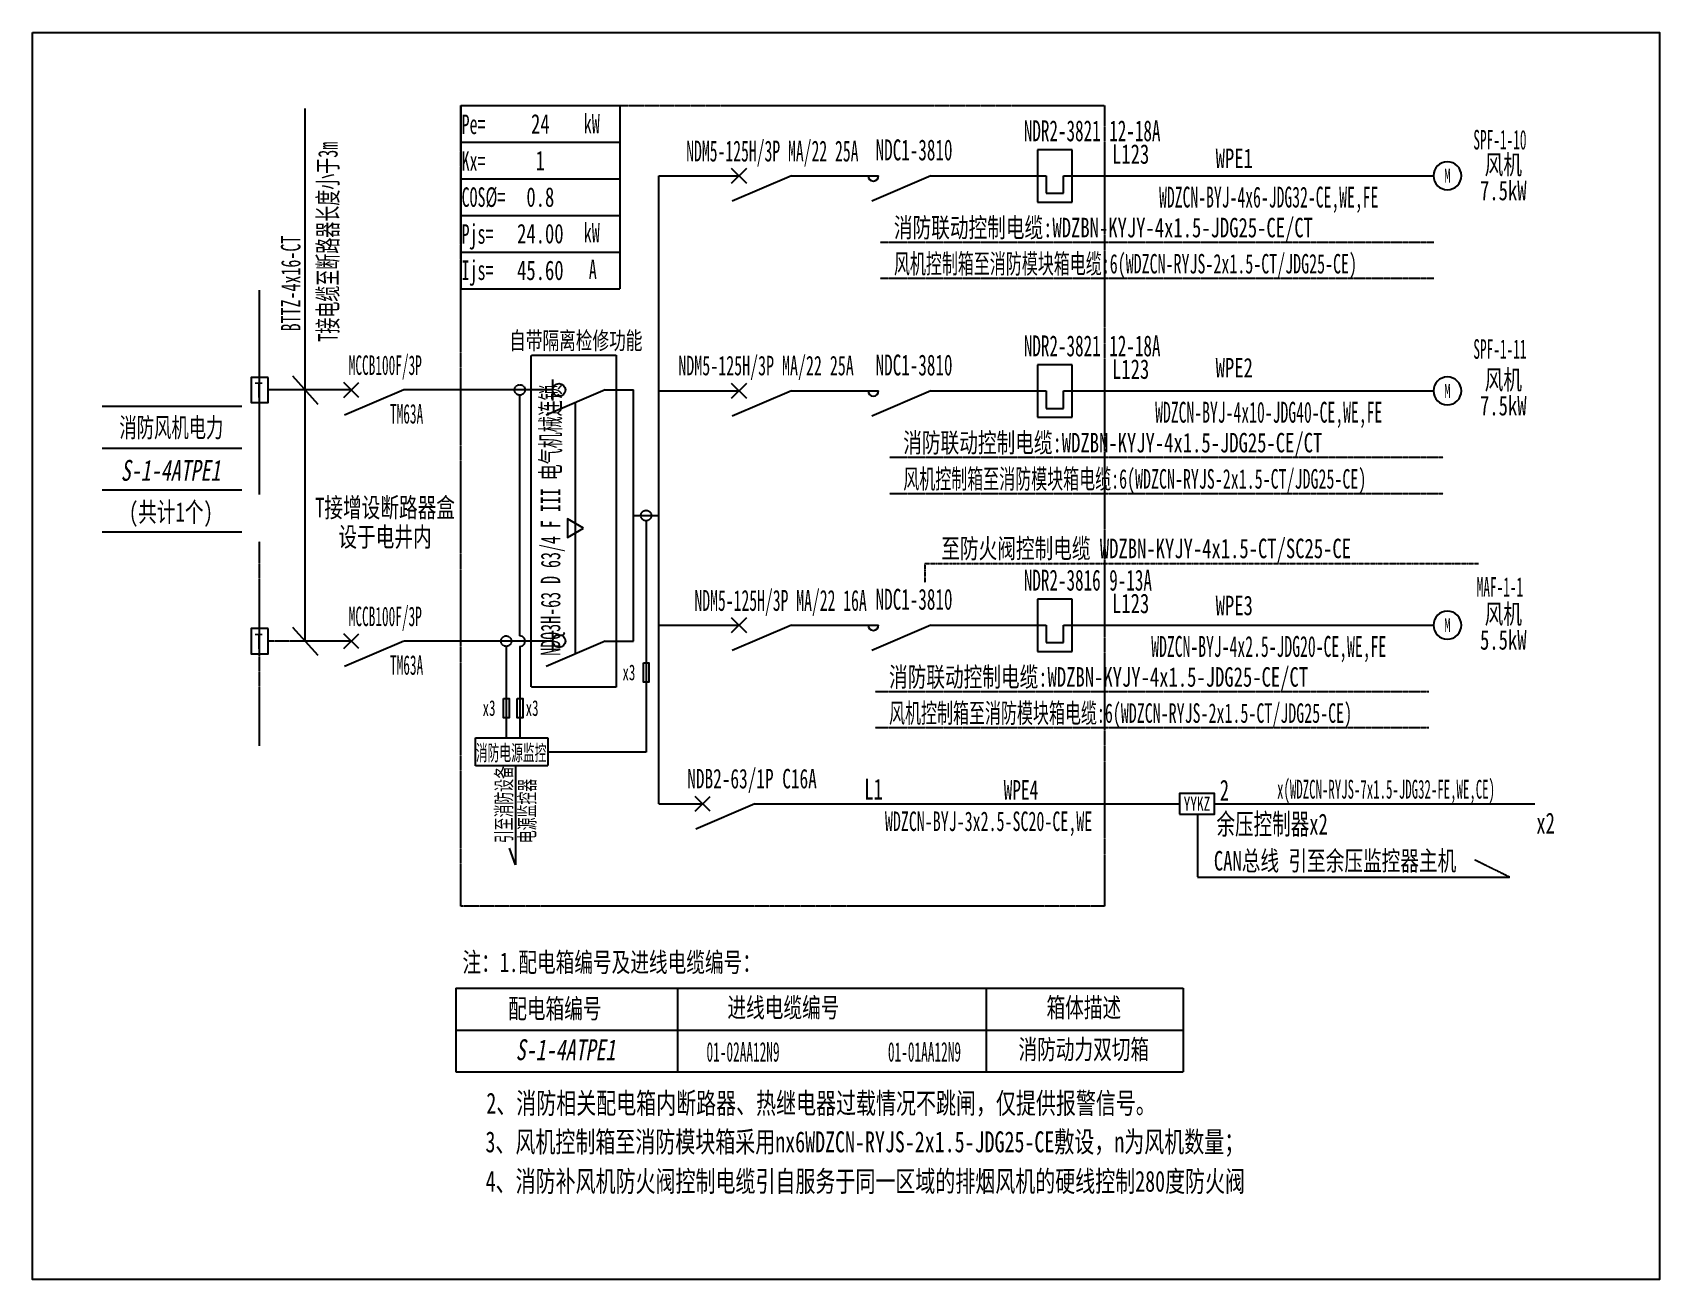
# Model space of a CAD drawing. Extents: x 414295 to 416762, y 356700 to 358590.
import ezdxf
from ezdxf.enums import TextEntityAlignment as Align

# ---------------------------------------------------------------- set-up
doc = ezdxf.new("R2010")
doc.units = 0
doc.header["$MEASUREMENT"] = 0
for name, pattern in [('_点划线L', [1.9, 1.5, -0.17, 0.06, -0.17]), ('DASH', [0.35, 0.25, -0.1]), ('DASHDOT', [1, 0.5, -0.25, 0, -0.25]), ('DASHED', [0.75, 0.5, -0.25])]:
    doc.linetypes.add(name, pattern=pattern)
for name, color, linetype in [('D_E_Eqpm(强电设备)', 100, 'Continuous'), ('D_E_Eqpm（强电设备）', 100, 'Continuous'), ('D_E_Text(强电文字)', 51, 'Continuous'), ('D_E_Text（强电文字）', 51, 'Continuous'), ('D_E_Wire(强电线缆)', 10, 'Continuous'), ('D_E_WireEm（强电应急照明线缆）', 10, 'DASHED'), ('D_E_Wire（强电线缆）', 10, 'Continuous'), ('D_Em_Eqpm（消防设备）', 100, 'Continuous'), ('D_T_TableDim（表格尺寸）', 255, 'Continuous'), ('DQ_Eqpm', 100, 'Continuous'), ('E_E_Text（强电文字）', 51, 'Continuous'), ('系统图', 220, 'Continuous')]:
    doc.layers.add(name, color=color, linetype=linetype)
doc.styles.add('$1$电气', font='', dxfattribs={"width": 0.7})
doc.styles.add('$1$电气箱', font='simhei.ttf', dxfattribs={"width": 0.8, "oblique": 10})
doc.styles.add('电气', font='', dxfattribs={"width": 0.7})
doc.styles.add('电气箱', font='simhei.ttf', dxfattribs={"width": 0.8, "oblique": 10})
doc.styles.get('$1$电气').set_extended_font_data('SimSun')
doc.styles.get('电气').set_extended_font_data('SimSun')

# ---------------------------------------------------------------- blocks, each defined once
blk = doc.blocks.new('T接箱')
at = {"layer": 'DQ_Eqpm'}
blk.add_lwpolyline([(313, 172), (73, 172), (73, -188), (313, -188)], close=True, dxfattribs=at)
at = {"layer": 'DQ_Eqpm', "color": 51, "style": '电气', "width": 0.8}
blk.add_text('T', height=220, dxfattribs=at).set_placement((120, -121))
blk = doc.blocks.new('1')
at = {"layer": 'D_E_Eqpm(强电设备)'}
for p, q in [((-314387, 61832), (-314387, 61082)), ((-313887, 61832), (-314387, 61832)), ((-313887, 61082), (-313887, 61832)), ((-314262, 61457), (-314262, 61207)), ((-314012, 61207), (-314012, 61457)), ((-314262, 61207), (-314012, 61207)), ((-314387, 61082), (-313887, 61082))]:
    blk.add_line(p, q, dxfattribs=at)
blk = doc.blocks.new('电机')
at = {"layer": 'D_E_Eqpm（强电设备）'}
for start, end in [(90, 180), (180, 270), (0, 90), (270, 0)]:
    blk.add_arc((0, 0), 200, start, end, dxfattribs=at)
at = {"layer": 'D_E_Eqpm（强电设备）', "color": 51, "style": '电气', "width": 0.7}
blk.add_text('M', height=200, dxfattribs=at).set_placement((0, 0), align=Align.MIDDLE)
blk = doc.blocks.new('A$C670F4C17')
at = {"layer": 'D_E_Wire（强电线缆）', "linetype": 'DASHDOT', "ltscale": 0.5}
blk.add_line((0, 0), (7936, 0), dxfattribs=at)
at = {"layer": 'D_E_Text（强电文字）', "style": '电气', "width": 0.7}
blk.add_text('消防联动控制电缆:WDZBN-KYJY-4x1.5-JDG25-CE/CT', height=280, dxfattribs=at).set_placement((198, 68))
blk = doc.blocks.new('A$C70CE04DF')
at = {"layer": 'D_E_Wire（强电线缆）', "linetype": 'DASHDOT', "ltscale": 0.5}
blk.add_line((0, 0), (7936, 0), dxfattribs=at)
at = {"layer": 'D_E_Text（强电文字）', "style": '电气', "width": 0.6}
blk.add_text('风机控制箱至消防模块箱电缆:6(WDZCN-RYJS-2x1.5-CT/JDG25-CE)', height=280, dxfattribs=at).set_placement((198, 68))

msp = doc.modelspace()

# ---------------------------------------------------------------- linework, layer by layer
at = {"linetype": 'DASHED'}
for p, q in [((414944.7, 357265.4, 0), (414944.7, 358479.3, 0)), ((414944.7, 358479.3, 0), (415920.5, 358479.3, 0)), ((415920.5, 358479.3, 0), (415920.5, 357265.4, 0)), ((415920.5, 357265.4, 0), (414944.7, 357265.4, 0))]:
    msp.add_line(p, q, dxfattribs=at)
at = {"layer": 'D_E_Eqpm(强电设备)', "color": 100}
for p, q in [((415355.1, 358361.6, 0), (415377.5, 358384.1, 0)), ((415377.5, 358361.6, 0), (415355.1, 358384.1, 0)), ((415377.5, 358384.1, 0), (415355.1, 358361.6, 0)), ((415355.1, 358384.1, 0), (415377.5, 358361.6, 0)), ((415445.7, 358372.8, 0), (415356.1, 358334.4, 0)), ((415657.3, 358372.8, 0), (415567.7, 358334.4, 0)), ((415355.1, 358035.5, 0), (415377.5, 358057.9, 0)), ((415377.5, 358035.5, 0), (415355.1, 358057.9, 0)), ((415377.5, 358057.9, 0), (415355.1, 358035.5, 0)), ((415355.1, 358057.9, 0), (415377.5, 358035.5, 0)), ((415445.7, 358046.7, 0), (415356.1, 358008.3, 0)), ((415657.3, 358046.7, 0), (415567.7, 358008.3, 0)), ((415355.1, 357680.3, 0), (415377.5, 357702.7, 0)), ((415377.5, 357680.3, 0), (415355.1, 357702.7, 0)), ((415377.5, 357702.7, 0), (415355.1, 357680.3, 0)), ((415355.1, 357702.7, 0), (415377.5, 357680.3, 0)), ((415445.7, 357691.5, 0), (415356.1, 357653.1, 0)), ((415657.3, 357691.5, 0), (415567.7, 357653.1, 0))]:
    msp.add_line(p, q, dxfattribs=at)
for centre in [(415570, 358372.8, 0), (415570, 358046.7, 0), (415570, 357691.5, 0)]:
    msp.add_arc(centre, 7.94, 180, 0, dxfattribs=at)
at = {"layer": 'D_E_Eqpm（强电设备）'}
for p, q in [((415083.9, 358032.3, 0), (415083.9, 358064, 0)), ((414789.6, 358036.9, 0), (414767.2, 358059.4, 0)), ((414767.2, 358036.9, 0), (414789.6, 358059.4, 0)), ((414857.8, 358048.2, 0), (414768.2, 358009.8, 0)), ((415163.2, 358048.2, 0), (415073.6, 358009.8, 0)), ((414789.6, 357656, 0), (414767.2, 357678.5, 0)), ((414767.2, 357656, 0), (414789.6, 357678.5, 0)), ((414857.8, 357667.3, 0), (414768.2, 357628.9, 0)), ((415163.2, 357667.3, 0), (415073.6, 357628.9, 0)), ((415083.9, 357651.4, 0), (415083.9, 357683.1, 0)), ((415299.8, 357409.5, 0), (415322.3, 357431.9, 0)), ((415322.3, 357409.5, 0), (415299.8, 357431.9, 0)), ((415299.8, 357409.5, 0), (415322.3, 357431.9, 0)), ((415322.3, 357409.5, 0), (415299.8, 357431.9, 0)), ((415390.4, 357420.7, 0), (415300.8, 357382.3, 0)), ((415390.4, 357420.7, 0), (415300.8, 357382.3, 0))]:
    msp.add_line(p, q, dxfattribs=at)
at = {"layer": 'D_E_Eqpm（强电设备）', "linetype": 'DASH'}
msp.add_line((415118.4, 357648.1, 0), (415118.4, 358029, 0), dxfattribs=at)
at = {"layer": 'D_E_Eqpm（强电设备）', "elevation": 0}
msp.add_lwpolyline([(415130.7, 357838.5), (415106.2, 357852.6), (415106.2, 357824.4)], close=True, dxfattribs=at)
at = {"layer": 'D_E_Eqpm（强电设备）'}
for centre in [(415093.5, 358048.2, 0), (415093.5, 357667.3, 0)]:
    msp.add_circle(centre, 9.65, dxfattribs=at)
at = {"layer": 'D_E_Text（强电文字）'}
for p, q in [((414708.4, 357667.3, 0), (414708.4, 358474.7, 0)), ((414944.7, 358479.3, 0), (415185.4, 358479.3, 0)), ((414944.7, 358479.3, 0), (414944.7, 358201.6, 0)), ((415185.4, 358479.3, 0), (415185.4, 358201.6, 0)), ((414944.7, 358423.7, 0), (415185.4, 358423.7, 0)), ((414944.7, 358368.2, 0), (415185.4, 358368.2, 0)), ((414944.7, 358312.6, 0), (415185.4, 358312.6, 0)), ((414944.7, 358257.1, 0), (415185.4, 358257.1, 0)), ((414944.7, 358201.6, 0), (415185.4, 358201.6, 0)), ((414689.1, 358069.6, 0), (414727.8, 358026.7, 0)), ((414689.1, 357688.7, 0), (414727.8, 357645.8, 0))]:
    msp.add_line(p, q, dxfattribs=at)
at = {"layer": 'D_E_Wire(强电线缆)', "color": 10}
for p, q in [((415244.5, 358372.8, 0), (415366.3, 358372.8, 0)), ((415445.7, 358372.8, 0), (415577.9, 358372.8, 0)), ((415657.3, 358372.8, 0), (415831.9, 358372.8, 0)), ((415858.3, 358372.8, 0), (416419.4, 358372.8, 0)), ((415244.5, 358046.7, 0), (415366.3, 358046.7, 0)), ((415445.7, 358046.7, 0), (415577.9, 358046.7, 0)), ((415657.3, 358046.7, 0), (415831.9, 358046.7, 0)), ((415858.3, 358046.7, 0), (416419.4, 358046.7, 0)), ((415244.5, 357691.5, 0), (415366.3, 357691.5, 0)), ((415445.7, 357691.5, 0), (415577.9, 357691.5, 0)), ((415657.3, 357691.5, 0), (415831.9, 357691.5, 0)), ((415858.3, 357691.5, 0), (416419.4, 357691.5, 0))]:
    msp.add_line(p, q, dxfattribs=at)
at = {"layer": 'D_E_WireEm（强电应急照明线缆）'}
for p, q in [((414639.4, 357508.5, 0), (414639.4, 357818.6, 0)), ((414778.4, 357667.3, 0), (414652.1, 357667.3, 0)), ((415083.9, 357667.3, 0), (414857.8, 357667.3, 0))]:
    msp.add_line(p, q, dxfattribs=at)
at = {"layer": 'D_E_Wire（强电线缆）'}
for p, q in [((415244.5, 357420.7, 0), (415244.5, 358372.8, 0)), ((414639.4, 357889.4, 0), (414639.4, 358199.5, 0)), ((414778.4, 358048.2, 0), (414652.1, 358048.2, 0)), ((415083.9, 358048.2, 0), (414857.8, 358048.2, 0)), ((415033.9, 357675.2, 0), (415033.9, 358040.2, 0)), ((415163.2, 358048.2, 0), (415206.1, 358048.2, 0)), ((415206.1, 357667.3, 0), (415206.1, 358048.2, 0)), ((415206.1, 357857.7, 0), (415244.5, 357857.7, 0)), ((415225.3, 357849.8, 0), (415225.3, 357498.8, 0)), ((415163.2, 357667.3, 0), (415206.1, 357667.3, 0)), ((415013.2, 357659.3, 0), (415013.2, 357520.8, 0)), ((415033.8, 357659.3, 0), (415033.8, 357520.8, 0)), ((415027.4, 357478.4, 0), (415027.4, 357328.3, 0)), ((415244.5, 357420.7, 0), (415311, 357420.7, 0)), ((415390.4, 357420.7, 0), (416034.2, 357420.7, 0)), ((416087.1, 357420.7, 0), (416573.2, 357420.7, 0)), ((415027.4, 357328.3, 0), (415018, 357353.6, 0))]:
    msp.add_line(p, q, dxfattribs=at)
at = {"layer": 'D_E_Wire（强电线缆）', "linetype": 'DASHDOT', "ltscale": 0.5}
for q in [(416487.5, 357785, 0), (415647.9, 357755.9, 0)]:
    msp.add_line((415647.9, 357785, 0), q, dxfattribs=at)
at = {"layer": 'D_E_Wire（强电线缆）', "linetype": '_点划线L'}
msp.add_line((415225.3, 357498.8, 0), (415076.4, 357498.8, 0), dxfattribs=at)
at = {"layer": 'D_E_Wire（强电线缆）', "linetype": 'DASH'}
for p, q in [((416061.4, 357404.8, 0), (416061.4, 357309.2, 0)), ((416535.2, 357309.2, 0), (416482, 357335.4, 0)), ((416061.4, 357309.2, 0), (416535.2, 357309.2, 0))]:
    msp.add_line(p, q, dxfattribs=at)
at = {"layer": 'D_E_Wire（强电线缆）', "linetype": 'DASH', "elevation": 0}
msp.add_lwpolyline([(415051.1, 358101.1), (415180.1, 358101.1), (415180.1, 357597.4), (415051.1, 357597.4)], close=True, dxfattribs=at)
at = {"layer": 'D_E_Wire（强电线缆）', "elevation": 0}
for points in [[(415221.4, 357634.3), (415229.7, 357634.3), (415229.7, 357605), (415221.4, 357605)], [(415009.3, 357580.1), (415017.6, 357580.1), (415017.6, 357550.9), (415009.3, 357550.9)], [(415029.9, 357580.1), (415038.3, 357580.1), (415038.3, 357550.9), (415029.9, 357550.9)]]:
    msp.add_lwpolyline(points, close=True, dxfattribs=at)
at = {"layer": 'D_E_Wire（强电线缆）', "linetype": '_点划线L', "elevation": 0}
msp.add_lwpolyline([(414966.7, 357520.8), (415076.4, 357520.8), (415076.4, 357478.4), (414966.7, 357478.4)], close=True, dxfattribs=at)
at = {"layer": 'D_E_Wire（强电线缆）', "linetype": '_点划线L'}
for centre in [(415033.9, 358048.2, 0), (415225.3, 357857.7, 0), (415013.2, 357667.3, 0)]:
    msp.add_circle(centre, 7.94, dxfattribs=at)
at = {"layer": 'D_E_Wire（强电线缆）'}
msp.add_arc((415033.9, 357667.3, 0), 7.94, 269.5766, 90, dxfattribs=at)
at = {"layer": 'D_Em_Eqpm（消防设备）', "elevation": 0}
msp.add_lwpolyline([(416034.2, 357404.8), (416087.1, 357404.8), (416087.1, 357436.5), (416034.2, 357436.5)], close=True, dxfattribs=at)
at = {"layer": 'D_T_TableDim（表格尺寸）', "color": 255}
for p, q in [((414400.6, 358023.6, 0), (414612.2, 358023.6, 0)), ((414400.6, 357960.1, 0), (414612.2, 357960.1, 0)), ((414400.6, 357896.7, 0), (414612.2, 357896.7, 0)), ((414400.6, 357896.7, 0), (414612.2, 357896.7, 0)), ((414400.6, 357896.7, 0), (414612.2, 357896.7, 0)), ((414400.6, 357896.7, 0), (414612.2, 357896.7, 0)), ((414400.6, 357896.7, 0), (414612.2, 357896.7, 0)), ((414400.6, 357833.2, 0), (414612.2, 357833.2, 0))]:
    msp.add_line(p, q, dxfattribs=at)
at = {"layer": 'D_T_TableDim（表格尺寸）', "ltscale": 3.5}
for p, q in [((414936.9, 357141.2, 0), (416040, 357141.2, 0)), ((414936.9, 357141.2, 0), (414936.9, 357014.3, 0)), ((415273.2, 357141.2, 0), (415273.2, 357014.3, 0)), ((415740.8, 357141.2, 0), (415740.8, 357014.3, 0)), ((416040, 357141.2, 0), (416040, 357014.3, 0)), ((414936.9, 357077.7, 0), (416040, 357077.7, 0)), ((414936.9, 357077.7, 0), (416040, 357077.7, 0)), ((415273.2, 357077.7, 0), (415273.2, 357014.3, 0)), ((415740.8, 357077.7, 0), (415740.8, 357014.3, 0)), ((414936.9, 357014.3, 0), (416040, 357014.3, 0))]:
    msp.add_line(p, q, dxfattribs=at)
at = {"layer": '系统图', "ltscale": 9973.992009}
msp.add_lwpolyline([(414295, 358590), (416762, 358590), (416762, 356699.5), (414295, 356699.5)], close=True, dxfattribs=at)

# ---------------------------------------------------------------- block references
at = {"layer": 'D_E_Eqpm(强电设备)', "color": 100, "xscale": 0.1058047215236128, "yscale": 0.1058047215236128, "zscale": 0.1058047215236128}
for p in [(449082.3, 351870.3, 0), (449082.3, 351544.2, 0), (449082.3, 351189, 0)]:
    msp.add_blockref('1', p, dxfattribs=at)
at = {"layer": 'D_E_Eqpm（强电设备）', "xscale": 0.1058047215236128, "yscale": 0.1058047215236128, "zscale": 0.1058047215236128}
for name, p in [('电机', (416440.5, 358372.8, 0)), ('T接箱', (414619, 358049, 0)), ('电机', (416440.5, 358046.7, 0)), ('电机', (416440.5, 357691.5, 0)), ('T接箱', (414619, 357668.1, 0))]:
    msp.add_blockref(name, p, dxfattribs=at)
at = {"layer": 'D_E_Wire（强电线缆）', "xscale": 0.1058047215236128, "yscale": 0.1058047215236128, "zscale": 0.1058047215236128}
for name, p in [('A$C670F4C17', (415580.2, 358272.3, 0)), ('A$C70CE04DF', (415580.2, 358217.5, 0)), ('A$C670F4C17', (415594.4, 357946.2, 0)), ('A$C70CE04DF', (415594.4, 357891.3, 0)), ('A$C670F4C17', (415572.8, 357591, 0)), ('A$C70CE04DF', (415572.8, 357536.2, 0))]:
    msp.add_blockref(name, p, dxfattribs=at)

# ---------------------------------------------------------------- texts
at = {"layer": 'D_E_Text(强电文字)', "color": 51, "style": '电气'}
for s, height, width, p in [('NDR2-3821 12-18A', 31.741, 0.6, (415798.1, 358425.2, 0)), ('NDC1-3810', 31.74, 0.6, (415573.4, 358396.2, 0)), ('NDR2-3816 9-13A', 31.741, 0.6, (415798.1, 357743.9, 0)), ('NDM5-125H/3P MA/22 16A', 31.741, 0.55, (415298.7, 357713.2, 0)), ('NDC1-3810', 31.74, 0.6, (415573.4, 357714.9, 0))]:
    msp.add_text(s, height=height, dxfattribs=dict(at, width=width)).set_placement(p)
at = {"layer": 'D_E_Text(强电文字)', "color": 51, "true_color": 0xffff7f, "style": '电气'}
for s, height, width, p in [('NDM5-125H/3P MA/22 25A', 31.741, 0.55, (415286.2, 358394.5, 0)), ('NDR2-3821 12-18A', 31.741, 0.6, (415798.1, 358099.1, 0)), ('NDC1-3810', 31.74, 0.6, (415573.4, 358070.1, 0))]:
    msp.add_text(s, height=height, dxfattribs=dict(at, width=width)).set_placement(p)
at = {"layer": 'D_E_Text(强电文字)', "color": 51, "style": '电气', "width": 0.55}
for s, p in [('WDZCN-BYJ-4x6-JDG32-CE,WE,FE', (416169.5, 358336.7, 0)), ('WDZCN-BYJ-4x10-JDG40-CE,WE,FE', (416169.5, 358010.5, 0)), ('WDZCN-BYJ-4x2.5-JDG20-CE,WE,FE', (416169.5, 357655.4, 0))]:
    msp.add_text(s, height=31.741, dxfattribs=at).set_placement(p, align=Align.MIDDLE)
at = {"layer": 'D_E_Text（强电文字）', "linetype": 'Continuous', "style": '电气', "width": 0.6}
for s, height, p in [('Pe=', 29.63, (414945.6, 358436.1, 0)), ('kW', 29.63, (415130.9, 358437.1, 0)), ('Kx=', 29.63, (414945.6, 358380.4, 0)), ('COS%%C=', 29.63, (414945.6, 358325.7, 0)), ('Pjs=', 29.63, (414945.6, 358269.8, 0)), ('kW', 29.63, (415130.9, 358271.7, 0)), ('Ijs=', 29.63, (414945.6, 358214.9, 0)), ('A', 29.6, (415138.5, 358216.1, 0))]:
    msp.add_text(s, height=height, dxfattribs=at).set_placement(p)
at = {"layer": 'D_E_Text（强电文字）', "color": 51, "style": '电气', "width": 0.5}
for s, height, p in [('SPF-1-10', 29.63, (416520.1, 358412.7, 0)), ('SPF-1-11', 29.63, (416520.1, 358095.3, 0)), ('MAF-1-1', 29.63, (416520.1, 357734.8, 0)), ('x(WDZCN-RYJS-7x1.5-JDG32-FE,WE,CE)', 28.567, (416347.4, 357428.5, 0))]:
    msp.add_text(s, height=height, dxfattribs=at).set_placement(p, align=Align.CENTER)
at = {"layer": 'D_E_Text（强电文字）', "style": '电气', "width": 0.6}
for s, height, p in [('T接电缆至断路器长度小于3m', 29.625, (414757.6, 358121.4, 0)), ('BTTZ-4x16-CT', 29.625, (414701.3, 358136.9, 0)), ('引至消防设备', 23.81, (415021.7, 357361, 0)), ('电源监控器', 23.81, (415056.9, 357361, 0))]:
    msp.add_text(s, height=height, rotation=90, dxfattribs=at).set_placement(p)
at = {"layer": 'D_E_Text（强电文字）', "style": '电气'}
for s, height, width, p in [('L123', 29.63, 0.7, (415931.9, 358391, 0)), ('自带隔离检修功能', 26.45, 0.7, (415017.8, 358109.8, 0)), ('L123', 29.63, 0.7, (415931.9, 358064.9, 0)), ('至防火阀控制电缆 WDZBN-KYJY-4x1.5-CT/SC25-CE ', 29.625, 0.7, (415673, 357793, 0)), ('L123', 29.63, 0.7, (415931.9, 357709.7, 0)), ('x3', 23.81, 0.6, (415189.6, 357608, 0)), ('x3', 23.81, 0.6, (414977.5, 357553.9, 0)), ('x3', 23.81, 0.6, (415042.8, 357553.9, 0)), ('消防电源监控', 23.81, 0.55, (414967.1, 357486.1, 0)), ('注：1.配电箱编号及进线电缆编号：', 29.625, 0.7, (414946.9, 357165.6, 0)), ('2、消防相关配电箱内断路器、热继电器过载情况不跳闸，仅提供报警信号。', 31.741, 0.7, (414983.1, 356950.9, 0)), ('3、风机控制箱至消防模块箱采用nx6WDZCN-RYJS-2x1.5-JDG25-CE敷设，n为风机数量；', 31.741, 0.7, (414981.8, 356892.3, 0)), ('4、消防补风机防火阀控制电缆引自服务于同一区域的排烟风机的硬线控制280度防火阀', 31.741, 0.7, (414982.1, 356832.5, 0))]:
    msp.add_text(s, height=height, dxfattribs=dict(at, width=width)).set_placement(p)
at = {"layer": 'D_E_Text（强电文字）', "color": 51, "style": '电气', "width": 0.7}
for s, p in [('WPE1', (416089, 358384.5, 0)), ('WPE2', (416089, 358067.1, 0)), ('WPE3', (416089, 357706.6, 0))]:
    msp.add_text(s, height=29.63, dxfattribs=at).set_placement(p)
at = {"layer": 'D_E_Text（强电文字）'}
for s, height, style, width, p in [('风机', 29.63, '电气', 0.7, (416525.2, 358390.3, 0)), ('7.5kW', 29.63, '电气', 0.7, (416525.2, 358350.9, 0)), ('MCCB100F/3P', 29.625, '$1$电气', 0.5, (414829.9, 358083.3, 0)), ('风机', 29.63, '电气', 0.7, (416525.2, 358064.1, 0)), ('TM63A', 29.63, '$1$电气', 0.5, (414862.2, 358011.8, 0)), ('消防风机电力', 29.63, '$1$电气', 0.65, (414505.5, 357991.7, 0)), ('T接增设断路器盒', 29.63, '电气', 0.7, (414829.5, 357870.4, 0)), ('设于电井内', 29.63, '电气', 0.7, (414829.5, 357825.7, 0)), ('MCCB100F/3P', 29.625, '$1$电气', 0.5, (414829.9, 357702.4, 0)), ('风机', 29.63, '电气', 0.7, (416525.2, 357709, 0)), ('5.5kW', 29.63, '电气', 0.7, (416525.2, 357669.6, 0)), ('TM63A', 29.63, '$1$电气', 0.5, (414862.2, 357630.9, 0)), ('NDB2-63/1P C16A', 29.625, '电气', 0.65, (415386, 357456.4, 0)), ('WDZCN-BYJ-3x2.5-SC20-CE,WE', 29.625, '电气', 0.6, (415744.7, 357390.6, 0)), ('CAN总线 引至余压监控器主机', 29.625, '电气', 0.7, (416270.1, 357335, 0)), ('配电箱编号', 29.63, '电气', 0.7, (415087, 357110.8, 0)), ('进线电缆编号', 29.63, '电气', 0.7, (415433.6, 357112.4, 0)), ('箱体描述', 29.63, '电气', 0.7, (415889.1, 357112.4, 0)), ('01-02AA12N9', 29.625, '电气', 0.5, (415372.4, 357044.4, 0)), ('01-01AA12N9', 29.625, '电气', 0.5, (415647.5, 357044.4, 0)), ('消防动力双切箱', 29.63, '电气', 0.7, (415889.1, 357048.9, 0))]:
    msp.add_text(s, height=height, dxfattribs=dict(at, style=style, width=width)).set_placement(p, align=Align.MIDDLE)
at = {"layer": 'D_E_Text（强电文字）', "color": 51, "true_color": 0xffff7f, "style": '电气'}
for s, height, width, p in [('NDM5-125H/3P MA/22 25A', 29.625, 0.6, (415407.3, 358082.7, 0)), ('7.5kW', 29.63, 0.7, (416525.2, 358024.8, 0))]:
    msp.add_text(s, height=height, dxfattribs=dict(at, width=width)).set_placement(p, align=Align.MIDDLE)
at = {"layer": 'D_E_Text（强电文字）', "style": '电气', "width": 0.6}
msp.add_text('NDQ3H-63 D 63/4 F III 电气机械连锁', height=29.625, rotation=90, dxfattribs=at).set_placement((415081.9, 357850.9, 0), align=Align.MIDDLE)
at = {"layer": 'D_E_Text（强电文字）', "color": 7, "style": '$1$电气箱', "oblique": 10, "width": 0.7}
msp.add_text('S-1-4ATPE1', height=31.74, dxfattribs=at).set_placement((414504.3, 357926.2, 0), align=Align.MIDDLE)
at = {"layer": 'D_E_Text（强电文字）', "style": '$1$电气', "width": 0.7}
msp.add_text('(共计1个)', height=29.63, dxfattribs=at).set_placement((414504.8, 357848.3, 0), align=Align.CENTER)
at = {"layer": 'D_E_Text（强电文字）', "style": '电气箱', "oblique": 10, "width": 0.7}
msp.add_text('S-1-4ATPE1', height=31.74, dxfattribs=at).set_placement((415103.2, 357047.8, 0), align=Align.MIDDLE)
at = {"layer": 'D_E_Text（强电文字）', "width": 240.684, "attachment_point": 5, "style": '电气'}
for s, insert, char_height in [('24', (415065, 358451.5, 0), 29.63), ('1', (415065, 358396, 0), 29.6), ('0.8', (415065, 358340.4, 0), 29.63), ('{\\C200;24.00}', (415065, 358284.9, 0), 29.625), ('{\\C200;45.60}', (415065, 358229.3, 0), 29.625)]:
    msp.add_mtext(s, dxfattribs=dict(at, insert=insert, char_height=char_height))
at = {"layer": 'D_Em_Eqpm（消防设备）', "color": 51, "style": '电气', "width": 0.7}
msp.add_text('YYKZ', height=21.16, dxfattribs=at).set_placement((416060.7, 357410.3, 0), align=Align.CENTER)
at = {"layer": 'E_E_Text（强电文字）', "linetype": 'Continuous', "style": '电气', "width": 0.65}
for s, height, p in [('L1', 31.74, (415556.3, 357427, 0)), ('2', 31.7, (416095.3, 357425.4, 0)), ('余压控制器x2', 31.74, (416090.3, 357374.1, 0)), ('x2', 31.74, (416575.3, 357375.5, 0))]:
    msp.add_text(s, height=height, dxfattribs=at).set_placement(p)
msp.add_text('WPE4', height=29.63, dxfattribs=at).set_placement((415793.8, 357427, 0), align=Align.CENTER)

doc.saveas('drawing.dxf')
